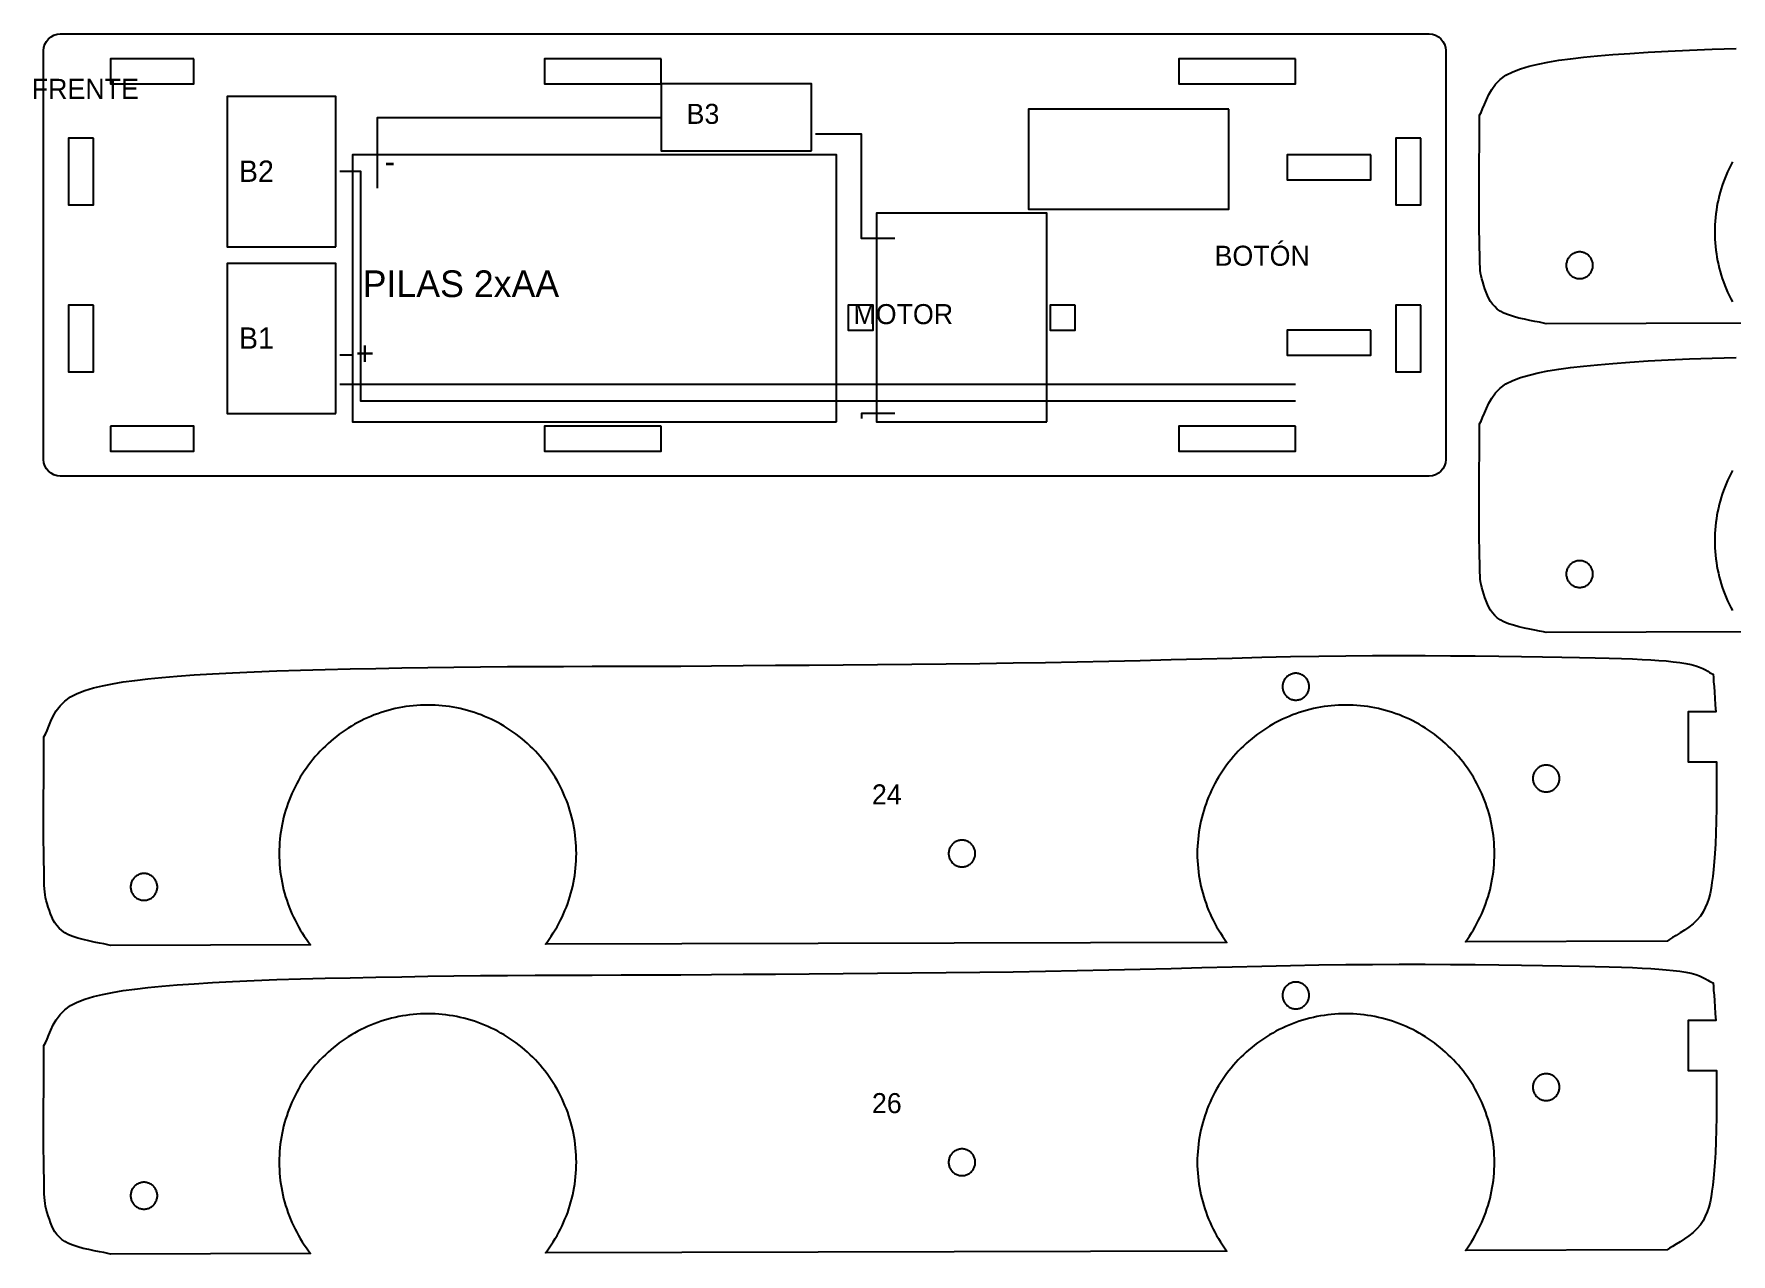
# Model space of a CAD drawing. Header units: metres. Extents: x 5 to 586, y 16 to 394.
# Drawn here: x 4.8 to 208.2, y 247.8 to 394 of the extents above; entities that cross this region are included whole.
import ezdxf
from ezdxf.enums import TextEntityAlignment as Align

# ---------------------------------------------------------------- set-up
doc = ezdxf.new("R2010")
doc.units = ezdxf.units.M
doc.layers.add('CORTAR', color=1, linetype='Continuous')
doc.layers.add('GRABAR', color=5, linetype='Continuous')

msp = doc.modelspace()

# ---------------------------------------------------------------- linework, layer by layer
at = {"layer": 'CORTAR'}
for points in [[(173.96, 342.61), (173.85, 342.23), (173.66, 341.89), (173.41, 341.59), (173.11, 341.34), (172.77, 341.15), (172.39, 341.04), (172, 341), (8, 341), (7.61, 341.04), (7.23, 341.15), (6.89, 341.34), (6.59, 341.59), (6.34, 341.89), (6.15, 342.23), (6.04, 342.61), (6, 343), (6, 392), (6.04, 392.39), (6.15, 392.77), (6.34, 393.11), (6.59, 393.41), (6.89, 393.66), (7.23, 393.85), (7.61, 393.96), (8, 394), (172, 394), (172.39, 393.96), (172.77, 393.85), (173.11, 393.66), (173.41, 393.41), (173.66, 393.11), (173.85, 392.77), (173.96, 392.39), (174, 392), (174, 343), (173.96, 342.61)], [(24, 391), (14, 391), (14, 388), (24, 388), (24, 391)], [(80, 391), (66, 391), (66, 388), (80, 388), (80, 391)], [(156, 391), (142, 391), (142, 388), (156, 388), (156, 391)], [(148, 385), (124, 385), (124, 373), (148, 373), (148, 385)], [(12, 381.5), (9, 381.5), (9, 373.5), (12, 373.5), (12, 381.5)], [(171, 381.5), (168, 381.5), (168, 373.5), (171, 373.5), (171, 381.5)], [(165, 379.5), (155, 379.5), (155, 376.5), (165, 376.5), (165, 379.5)], [(191.57, 366.68), (191.54, 366.78), (191.51, 366.88), (191.46, 366.98), (191.42, 367.07), (191.36, 367.16), (191.3, 367.24), (191.23, 367.32), (191.16, 367.4), (191.08, 367.47), (191, 367.54), (190.92, 367.6), (190.83, 367.66), (190.74, 367.7), (190.64, 367.75), (190.54, 367.78), (190.44, 367.82), (190.34, 367.84), (190.24, 367.86), (190.13, 367.87), (190.03, 367.87), (189.92, 367.87), (189.82, 367.86), (189.72, 367.84), (189.62, 367.82), (189.52, 367.78), (189.42, 367.75), (189.32, 367.7), (189.23, 367.66), (189.14, 367.6), (189.06, 367.54), (188.97, 367.47), (188.9, 367.4), (188.83, 367.32), (188.76, 367.24), (188.7, 367.16), (188.64, 367.07), (188.59, 366.98), (188.55, 366.88), (188.51, 366.78), (188.48, 366.68), (188.46, 366.58), (188.44, 366.48), (188.43, 366.37), (188.43, 366.27), (188.43, 366.16), (188.44, 366.06), (188.46, 365.96), (188.48, 365.86), (188.51, 365.76), (188.55, 365.66), (188.59, 365.56), (188.64, 365.47), (188.7, 365.38), (188.76, 365.3), (188.83, 365.21), (188.9, 365.14), (188.97, 365.07), (189.06, 365), (189.14, 364.94), (189.23, 364.88), (189.32, 364.83), (189.42, 364.79), (189.52, 364.75), (189.62, 364.72), (189.72, 364.7), (189.82, 364.68), (189.92, 364.67), (190.03, 364.67), (190.13, 364.67), (190.24, 364.68), (190.34, 364.7), (190.44, 364.72), (190.54, 364.75), (190.64, 364.79), (190.74, 364.83), (190.83, 364.88), (190.92, 364.94), (191, 365), (191.08, 365.07), (191.16, 365.14), (191.23, 365.21), (191.3, 365.3), (191.36, 365.38), (191.42, 365.47), (191.46, 365.56), (191.51, 365.66), (191.54, 365.76), (191.57, 365.86), (191.6, 365.96), (191.62, 366.06), (191.63, 366.16), (191.63, 366.27), (191.63, 366.37), (191.62, 366.48), (191.6, 366.58), (191.57, 366.68)], [(12, 361.5), (9, 361.5), (9, 353.5), (12, 353.5), (12, 361.5)], [(105.4, 361.5), (102.4, 361.5), (102.4, 358.5), (105.4, 358.5), (105.4, 361.5)], [(129.6, 361.5), (126.6, 361.5), (126.6, 358.5), (129.6, 358.5), (129.6, 361.5)], [(171, 361.5), (168, 361.5), (168, 353.5), (171, 353.5), (171, 361.5)], [(165, 358.5), (155, 358.5), (155, 355.5), (165, 355.5), (165, 358.5)], [(14, 347), (14, 344), (24, 344), (24, 347), (14, 347)], [(80, 347), (66, 347), (66, 344), (80, 344), (80, 347)], [(156, 347), (142, 347), (142, 344), (156, 344), (156, 347)], [(191.57, 329.68), (191.54, 329.78), (191.51, 329.88), (191.46, 329.98), (191.42, 330.07), (191.36, 330.16), (191.3, 330.24), (191.23, 330.32), (191.16, 330.4), (191.08, 330.47), (191, 330.54), (190.92, 330.6), (190.83, 330.66), (190.74, 330.7), (190.64, 330.75), (190.54, 330.78), (190.44, 330.82), (190.34, 330.84), (190.24, 330.86), (190.13, 330.87), (190.03, 330.87), (189.92, 330.87), (189.82, 330.86), (189.72, 330.84), (189.62, 330.82), (189.52, 330.78), (189.42, 330.75), (189.32, 330.7), (189.23, 330.66), (189.14, 330.6), (189.06, 330.54), (188.97, 330.47), (188.9, 330.4), (188.83, 330.32), (188.76, 330.24), (188.7, 330.16), (188.64, 330.07), (188.59, 329.98), (188.55, 329.88), (188.51, 329.78), (188.48, 329.68), (188.46, 329.58), (188.44, 329.48), (188.43, 329.37), (188.43, 329.27), (188.43, 329.16), (188.44, 329.06), (188.46, 328.96), (188.48, 328.86), (188.51, 328.76), (188.55, 328.66), (188.59, 328.56), (188.64, 328.47), (188.7, 328.38), (188.76, 328.3), (188.83, 328.21), (188.9, 328.14), (188.97, 328.07), (189.06, 328), (189.14, 327.94), (189.23, 327.88), (189.32, 327.83), (189.42, 327.79), (189.52, 327.75), (189.62, 327.72), (189.72, 327.7), (189.82, 327.68), (189.92, 327.67), (190.03, 327.67), (190.13, 327.67), (190.24, 327.68), (190.34, 327.7), (190.44, 327.72), (190.54, 327.75), (190.64, 327.79), (190.74, 327.83), (190.83, 327.88), (190.92, 327.94), (191, 328), (191.08, 328.07), (191.16, 328.14), (191.23, 328.21), (191.3, 328.3), (191.36, 328.38), (191.42, 328.47), (191.46, 328.56), (191.51, 328.66), (191.54, 328.76), (191.57, 328.86), (191.6, 328.96), (191.62, 329.06), (191.63, 329.16), (191.63, 329.27), (191.63, 329.37), (191.62, 329.48), (191.6, 329.58), (191.57, 329.68)], [(7.52, 312.86), (7.97, 313.47), (8.53, 314.04), (9.21, 314.55), (10.03, 314.97), (10.96, 315.32), (11.97, 315.62), (13.05, 315.89), (14.24, 316.13), (15.53, 316.34), (16.94, 316.53), (18.49, 316.7), (20.17, 316.86), (22.02, 317.02), (24.03, 317.17), (26.24, 317.32), (28.64, 317.44), (31.21, 317.56), (33.93, 317.66), (36.78, 317.74), (39.73, 317.82), (42.75, 317.89), (45.82, 317.96), (48.92, 318.01), (52.03, 318.07), (55.16, 318.12), (58.35, 318.15), (61.6, 318.17), (64.91, 318.19), (68.28, 318.2), (71.71, 318.21), (75.2, 318.22), (78.75, 318.23), (82.36, 318.24), (86.03, 318.27), (89.8, 318.3), (93.71, 318.33), (97.71, 318.36), (101.79, 318.4), (105.9, 318.43), (110.03, 318.47), (114.13, 318.51), (118.19, 318.56), (122.16, 318.61), (126.03, 318.67), (129.83, 318.74), (133.61, 318.82), (137.38, 318.91), (141.1, 319.01), (144.78, 319.11), (148.4, 319.2), (151.94, 319.29), (155.41, 319.37), (158.77, 319.43), (162.03, 319.47), (165.23, 319.49), (168.4, 319.5), (171.52, 319.5), (174.57, 319.48), (177.53, 319.46), (180.37, 319.43), (183.06, 319.39), (185.58, 319.35), (187.91, 319.31), (190.03, 319.27), (191.91, 319.23), (193.58, 319.19), (195.06, 319.14), (196.37, 319.1), (197.53, 319.04), (198.57, 318.99), (199.52, 318.92), (200.4, 318.85), (201.23, 318.76), (202.03, 318.67), (202.77, 318.56), (203.41, 318.42), (203.94, 318.26), (204.4, 318.1), (204.78, 317.93), (205.1, 317.77), (205.38, 317.61), (205.61, 317.47), (205.83, 317.36), (206.03, 317.27), (206.06, 316.85), (206.09, 316.35), (206.14, 315.78), (206.19, 315.12), (206.24, 314.39), (206.29, 313.6), (206.34, 312.77), (203.03, 312.77), (203.03, 306.77), (206.45, 306.77), (206.45, 305.83), (206.45, 304.3), (206.44, 302.74), (206.42, 301.18), (206.4, 299.66), (206.36, 298.23), (206.3, 296.92), (206.23, 295.77), (206.15, 294.77), (206.07, 293.87), (205.99, 293.04), (205.89, 292.3), (205.79, 291.61), (205.66, 290.98), (205.5, 290.39), (205.31, 289.83), (205.09, 289.3), (204.83, 288.77), (204.5, 288.26), (204.09, 287.79), (203.62, 287.35), (203.11, 286.95), (202.59, 286.58), (202.08, 286.25), (201.59, 285.95), (201.16, 285.69), (200.8, 285.46), (200.53, 285.27), (176.35, 285.2), (176.58, 285.52), (176.83, 285.88), (177.07, 286.25), (177.3, 286.62), (177.52, 287), (177.73, 287.38), (177.93, 287.77), (178.12, 288.16), (178.3, 288.56), (178.47, 288.96), (178.64, 289.36), (178.79, 289.77), (178.93, 290.19), (179.06, 290.6), (179.18, 291.02), (179.3, 291.44), (179.4, 291.87), (179.49, 292.3), (179.57, 292.73), (179.64, 293.16), (179.7, 293.59), (179.74, 294.02), (179.78, 294.46), (179.81, 294.9), (179.82, 295.33), (179.83, 295.77), (179.82, 296.21), (179.81, 296.64), (179.78, 297.08), (179.74, 297.51), (179.7, 297.95), (179.64, 298.38), (179.57, 298.81), (179.49, 299.24), (179.4, 299.67), (179.3, 300.09), (179.18, 300.52), (179.06, 300.94), (178.93, 301.35), (178.79, 301.77), (178.64, 302.18), (178.47, 302.58), (178.3, 302.98), (178.12, 303.38), (177.93, 303.77), (177.73, 304.16), (177.52, 304.54), (177.3, 304.92), (177.07, 305.29), (176.83, 305.66), (176.58, 306.02), (176.33, 306.37), (176.06, 306.72), (175.79, 307.06), (175.51, 307.4), (175.22, 307.72), (174.92, 308.04), (174.62, 308.36), (174.3, 308.66), (173.98, 308.96), (173.66, 309.25), (173.32, 309.53), (172.98, 309.8), (172.63, 310.07), (172.28, 310.32), (171.92, 310.57), (171.55, 310.81), (171.18, 311.04), (170.8, 311.26), (170.42, 311.47), (170.03, 311.67), (169.64, 311.86), (169.24, 312.04), (168.84, 312.21), (168.44, 312.38), (168.03, 312.53), (167.61, 312.67), (167.2, 312.8), (166.78, 312.92), (166.35, 313.04), (165.93, 313.14), (165.5, 313.23), (165.07, 313.31), (164.64, 313.38), (164.21, 313.44), (163.77, 313.48), (163.34, 313.52), (162.9, 313.55), (162.47, 313.56), (162.03, 313.57), (161.59, 313.56), (161.16, 313.55), (160.72, 313.52), (160.28, 313.48), (159.85, 313.44), (159.42, 313.38), (158.99, 313.31), (158.56, 313.23), (158.13, 313.14), (157.7, 313.04), (157.28, 312.92), (156.86, 312.8), (156.45, 312.67), (156.03, 312.53), (155.62, 312.38), (155.22, 312.21), (154.82, 312.04), (154.42, 311.86), (154.03, 311.67), (153.64, 311.47), (153.26, 311.26), (152.88, 311.04), (152.51, 310.81), (152.14, 310.57), (151.78, 310.32), (151.43, 310.07), (151.08, 309.8), (150.74, 309.53), (150.4, 309.25), (150.08, 308.96), (149.76, 308.66), (149.44, 308.36), (149.14, 308.04), (148.84, 307.72), (148.55, 307.4), (148.27, 307.06), (148, 306.72), (147.73, 306.37), (147.48, 306.02), (147.23, 305.66), (146.99, 305.29), (146.76, 304.92), (146.54, 304.54), (146.33, 304.16), (146.13, 303.77), (145.94, 303.38), (145.76, 302.98), (145.58, 302.58), (145.42, 302.18), (145.27, 301.77), (145.13, 301.35), (145, 300.94), (144.87, 300.52), (144.76, 300.09), (144.66, 299.67), (144.57, 299.24), (144.49, 298.81), (144.42, 298.38), (144.36, 297.95), (144.32, 297.51), (144.28, 297.08), (144.25, 296.64), (144.23, 296.21), (144.23, 295.77), (144.23, 295.33), (144.25, 294.9), (144.28, 294.46), (144.32, 294.02), (144.36, 293.59), (144.42, 293.16), (144.49, 292.73), (144.57, 292.3), (144.66, 291.87), (144.76, 291.44), (144.87, 291.02), (145, 290.6), (145.13, 290.19), (145.27, 289.77), (145.42, 289.36), (145.58, 288.96), (145.76, 288.56), (145.94, 288.16), (146.13, 287.77), (146.33, 287.38), (146.54, 287), (146.76, 286.62), (146.99, 286.25), (147.23, 285.88), (147.48, 285.52), (147.73, 285.17), (147.76, 285.13), (66.13, 284.91), (66.33, 285.17), (66.58, 285.52), (66.83, 285.88), (67.07, 286.25), (67.3, 286.62), (67.52, 287), (67.73, 287.38), (67.93, 287.77), (68.12, 288.16), (68.3, 288.56), (68.47, 288.96), (68.64, 289.36), (68.79, 289.77), (68.93, 290.19), (69.06, 290.6), (69.18, 291.02), (69.3, 291.44), (69.4, 291.87), (69.49, 292.3), (69.57, 292.73), (69.64, 293.16), (69.7, 293.59), (69.74, 294.02), (69.78, 294.46), (69.81, 294.9), (69.82, 295.33), (69.83, 295.77), (69.82, 296.21), (69.81, 296.64), (69.78, 297.08), (69.74, 297.51), (69.7, 297.95), (69.64, 298.38), (69.57, 298.81), (69.49, 299.24), (69.4, 299.67), (69.3, 300.09), (69.18, 300.52), (69.06, 300.94), (68.93, 301.35), (68.79, 301.77), (68.64, 302.18), (68.47, 302.58), (68.3, 302.98), (68.12, 303.38), (67.93, 303.77), (67.73, 304.16), (67.52, 304.54), (67.3, 304.92), (67.07, 305.29), (66.83, 305.66), (66.58, 306.02), (66.33, 306.37), (66.06, 306.72), (65.79, 307.06), (65.51, 307.4), (65.22, 307.72), (64.92, 308.04), (64.62, 308.36), (64.3, 308.66), (63.98, 308.96), (63.66, 309.25), (63.32, 309.53), (62.98, 309.8), (62.63, 310.07), (62.28, 310.32), (61.92, 310.57), (61.55, 310.81), (61.18, 311.04), (60.8, 311.26), (60.42, 311.47), (60.03, 311.67), (59.64, 311.86), (59.24, 312.04), (58.84, 312.21), (58.44, 312.38), (58.03, 312.53), (57.61, 312.67), (57.2, 312.8), (56.78, 312.92), (56.35, 313.04), (55.93, 313.14), (55.5, 313.23), (55.07, 313.31), (54.64, 313.38), (54.21, 313.44), (53.77, 313.48), (53.34, 313.52), (52.9, 313.55), (52.47, 313.56), (52.03, 313.57), (51.59, 313.56), (51.16, 313.55), (50.72, 313.52), (50.28, 313.48), (49.85, 313.44), (49.42, 313.38), (48.99, 313.31), (48.56, 313.23), (48.13, 313.14), (47.7, 313.04), (47.28, 312.92), (46.86, 312.8), (46.45, 312.67), (46.03, 312.53), (45.62, 312.38), (45.22, 312.21), (44.82, 312.04), (44.42, 311.86), (44.03, 311.67), (43.64, 311.47), (43.26, 311.26), (42.88, 311.04), (42.51, 310.81), (42.14, 310.57), (41.78, 310.32), (41.43, 310.07), (41.08, 309.8), (40.74, 309.53), (40.4, 309.25), (40.08, 308.96), (39.76, 308.66), (39.44, 308.36), (39.14, 308.04), (38.84, 307.72), (38.55, 307.4), (38.27, 307.06), (38, 306.72), (37.73, 306.37), (37.48, 306.02), (37.23, 305.66), (36.99, 305.29), (36.76, 304.92), (36.54, 304.54), (36.33, 304.16), (36.13, 303.77), (35.94, 303.38), (35.76, 302.98), (35.58, 302.58), (35.42, 302.18), (35.27, 301.77), (35.13, 301.35), (35, 300.94), (34.87, 300.52), (34.76, 300.09), (34.66, 299.67), (34.57, 299.24), (34.49, 298.81), (34.42, 298.38), (34.36, 297.95), (34.32, 297.51), (34.28, 297.08), (34.25, 296.64), (34.23, 296.21), (34.23, 295.77), (34.23, 295.33), (34.25, 294.9), (34.28, 294.46), (34.32, 294.02), (34.36, 293.59), (34.42, 293.16), (34.49, 292.73), (34.57, 292.3), (34.66, 291.87), (34.76, 291.44), (34.87, 291.02), (35, 290.6), (35.13, 290.19), (35.27, 289.77), (35.42, 289.36), (35.58, 288.96), (35.76, 288.56), (35.94, 288.16), (36.13, 287.77), (36.33, 287.38), (36.54, 287), (36.76, 286.62), (36.99, 286.25), (37.23, 285.88), (37.48, 285.52), (37.73, 285.17), (37.99, 284.83), (14.03, 284.77), (13.69, 284.85), (13.23, 284.94), (12.68, 285.05), (12.06, 285.17), (11.41, 285.3), (10.75, 285.45), (10.1, 285.63), (9.5, 285.82), (8.97, 286.03), (8.53, 286.27), (8.17, 286.53), (7.86, 286.82), (7.6, 287.13), (7.36, 287.45), (7.16, 287.8), (6.98, 288.17), (6.83, 288.55), (6.69, 288.94), (6.56, 289.35), (6.43, 289.77), (6.32, 290.16), (6.23, 290.51), (6.17, 290.84), (6.13, 291.18), (6.1, 291.55), (6.08, 291.98), (6.07, 292.49), (6.06, 293.11), (6.05, 293.86), (6.03, 294.77), (6.01, 295.93), (6, 297.37), (6, 299.01), (6, 300.77), (6, 302.58), (6.01, 304.37), (6.02, 306.06), (6.02, 307.57), (6.03, 308.83), (6.03, 309.77), (6.22, 310.09), (6.41, 310.52), (6.62, 311.04), (6.86, 311.62), (7.15, 312.23), (7.52, 312.86)], [(157.63, 315.87), (157.62, 315.98), (157.6, 316.08), (157.57, 316.18), (157.54, 316.28), (157.51, 316.38), (157.46, 316.48), (157.42, 316.57), (157.36, 316.66), (157.3, 316.74), (157.23, 316.82), (157.16, 316.9), (157.08, 316.97), (157, 317.04), (156.92, 317.1), (156.83, 317.16), (156.74, 317.2), (156.64, 317.25), (156.54, 317.28), (156.44, 317.32), (156.34, 317.34), (156.24, 317.36), (156.13, 317.37), (156.03, 317.37), (155.92, 317.37), (155.82, 317.36), (155.72, 317.34), (155.62, 317.32), (155.52, 317.28), (155.42, 317.25), (155.32, 317.2), (155.23, 317.16), (155.14, 317.1), (155.06, 317.04), (154.97, 316.97), (154.9, 316.9), (154.83, 316.82), (154.76, 316.74), (154.7, 316.66), (154.64, 316.57), (154.59, 316.48), (154.55, 316.38), (154.51, 316.28), (154.48, 316.18), (154.46, 316.08), (154.44, 315.98), (154.43, 315.87), (154.43, 315.77), (154.43, 315.66), (154.44, 315.56), (154.46, 315.46), (154.48, 315.36), (154.51, 315.26), (154.55, 315.16), (154.59, 315.06), (154.64, 314.97), (154.7, 314.88), (154.76, 314.8), (154.83, 314.71), (154.9, 314.64), (154.97, 314.57), (155.06, 314.5), (155.14, 314.44), (155.23, 314.38), (155.32, 314.33), (155.42, 314.29), (155.52, 314.25), (155.62, 314.22), (155.72, 314.2), (155.82, 314.18), (155.92, 314.17), (156.03, 314.17), (156.13, 314.17), (156.24, 314.18), (156.34, 314.2), (156.44, 314.22), (156.54, 314.25), (156.64, 314.29), (156.74, 314.33), (156.83, 314.38), (156.92, 314.44), (157, 314.5), (157.08, 314.57), (157.16, 314.64), (157.23, 314.71), (157.3, 314.8), (157.36, 314.88), (157.42, 314.97), (157.46, 315.06), (157.51, 315.16), (157.54, 315.26), (157.57, 315.36), (157.6, 315.46), (157.62, 315.56), (157.63, 315.66), (157.63, 315.77), (157.63, 315.87)], [(187.62, 304.98), (187.6, 305.08), (187.57, 305.18), (187.54, 305.28), (187.51, 305.38), (187.46, 305.48), (187.42, 305.57), (187.36, 305.66), (187.3, 305.74), (187.23, 305.82), (187.16, 305.9), (187.08, 305.97), (187, 306.04), (186.92, 306.1), (186.83, 306.16), (186.74, 306.2), (186.64, 306.25), (186.54, 306.28), (186.44, 306.32), (186.34, 306.34), (186.24, 306.36), (186.13, 306.37), (186.03, 306.37), (185.92, 306.37), (185.82, 306.36), (185.72, 306.34), (185.62, 306.32), (185.52, 306.28), (185.42, 306.25), (185.32, 306.2), (185.23, 306.16), (185.14, 306.1), (185.06, 306.04), (184.97, 305.97), (184.9, 305.9), (184.83, 305.82), (184.76, 305.74), (184.7, 305.66), (184.64, 305.57), (184.59, 305.48), (184.55, 305.38), (184.51, 305.28), (184.48, 305.18), (184.46, 305.08), (184.44, 304.98), (184.43, 304.87), (184.43, 304.77), (184.43, 304.66), (184.44, 304.56), (184.46, 304.46), (184.48, 304.36), (184.51, 304.26), (184.55, 304.16), (184.59, 304.06), (184.64, 303.97), (184.7, 303.88), (184.76, 303.8), (184.83, 303.71), (184.9, 303.64), (184.97, 303.57), (185.06, 303.5), (185.14, 303.44), (185.23, 303.38), (185.32, 303.33), (185.42, 303.29), (185.52, 303.25), (185.62, 303.22), (185.72, 303.2), (185.82, 303.18), (185.92, 303.17), (186.03, 303.17), (186.13, 303.17), (186.24, 303.18), (186.34, 303.2), (186.44, 303.22), (186.54, 303.25), (186.64, 303.29), (186.74, 303.33), (186.83, 303.38), (186.92, 303.44), (187, 303.5), (187.08, 303.57), (187.16, 303.64), (187.23, 303.71), (187.3, 303.8), (187.36, 303.88), (187.42, 303.97), (187.46, 304.06), (187.51, 304.16), (187.54, 304.26), (187.57, 304.36), (187.6, 304.46), (187.62, 304.56), (187.63, 304.66), (187.63, 304.77), (187.63, 304.87), (187.62, 304.98)], [(117.6, 296.08), (117.57, 296.18), (117.54, 296.28), (117.51, 296.38), (117.46, 296.48), (117.42, 296.57), (117.36, 296.66), (117.3, 296.74), (117.23, 296.82), (117.16, 296.9), (117.08, 296.97), (117, 297.04), (116.92, 297.1), (116.83, 297.16), (116.74, 297.2), (116.64, 297.25), (116.54, 297.28), (116.44, 297.32), (116.34, 297.34), (116.24, 297.36), (116.13, 297.37), (116.03, 297.37), (115.92, 297.37), (115.82, 297.36), (115.72, 297.34), (115.62, 297.32), (115.52, 297.28), (115.42, 297.25), (115.32, 297.2), (115.23, 297.16), (115.14, 297.1), (115.06, 297.04), (114.97, 296.97), (114.9, 296.9), (114.83, 296.82), (114.76, 296.74), (114.7, 296.66), (114.64, 296.57), (114.59, 296.48), (114.55, 296.38), (114.51, 296.28), (114.48, 296.18), (114.46, 296.08), (114.44, 295.98), (114.43, 295.87), (114.43, 295.77), (114.43, 295.66), (114.44, 295.56), (114.46, 295.46), (114.48, 295.36), (114.51, 295.26), (114.55, 295.16), (114.59, 295.06), (114.64, 294.97), (114.7, 294.88), (114.76, 294.8), (114.83, 294.71), (114.9, 294.64), (114.97, 294.57), (115.06, 294.5), (115.14, 294.44), (115.23, 294.38), (115.32, 294.33), (115.42, 294.29), (115.52, 294.25), (115.62, 294.22), (115.72, 294.2), (115.82, 294.18), (115.92, 294.17), (116.03, 294.17), (116.13, 294.17), (116.24, 294.18), (116.34, 294.2), (116.44, 294.22), (116.54, 294.25), (116.64, 294.29), (116.74, 294.33), (116.83, 294.38), (116.92, 294.44), (117, 294.5), (117.08, 294.57), (117.16, 294.64), (117.23, 294.71), (117.3, 294.8), (117.36, 294.88), (117.42, 294.97), (117.46, 295.06), (117.51, 295.16), (117.54, 295.26), (117.57, 295.36), (117.6, 295.46), (117.62, 295.56), (117.63, 295.66), (117.63, 295.77), (117.63, 295.87), (117.62, 295.98), (117.6, 296.08)], [(19.57, 292.18), (19.54, 292.28), (19.51, 292.38), (19.46, 292.48), (19.42, 292.57), (19.36, 292.66), (19.3, 292.74), (19.23, 292.82), (19.16, 292.9), (19.08, 292.97), (19, 293.04), (18.92, 293.1), (18.83, 293.16), (18.74, 293.2), (18.64, 293.25), (18.54, 293.28), (18.44, 293.32), (18.34, 293.34), (18.24, 293.36), (18.13, 293.37), (18.03, 293.37), (17.92, 293.37), (17.82, 293.36), (17.72, 293.34), (17.62, 293.32), (17.52, 293.28), (17.42, 293.25), (17.32, 293.2), (17.23, 293.16), (17.14, 293.1), (17.06, 293.04), (16.97, 292.97), (16.9, 292.9), (16.83, 292.82), (16.76, 292.74), (16.7, 292.66), (16.64, 292.57), (16.59, 292.48), (16.55, 292.38), (16.51, 292.28), (16.48, 292.18), (16.46, 292.08), (16.44, 291.98), (16.43, 291.87), (16.43, 291.77), (16.43, 291.66), (16.44, 291.56), (16.46, 291.46), (16.48, 291.36), (16.51, 291.26), (16.55, 291.16), (16.59, 291.06), (16.64, 290.97), (16.7, 290.88), (16.76, 290.8), (16.83, 290.71), (16.9, 290.64), (16.97, 290.57), (17.06, 290.5), (17.14, 290.44), (17.23, 290.38), (17.32, 290.33), (17.42, 290.29), (17.52, 290.25), (17.62, 290.22), (17.72, 290.2), (17.82, 290.18), (17.92, 290.17), (18.03, 290.17), (18.13, 290.17), (18.24, 290.18), (18.34, 290.2), (18.44, 290.22), (18.54, 290.25), (18.64, 290.29), (18.74, 290.33), (18.83, 290.38), (18.92, 290.44), (19, 290.5), (19.08, 290.57), (19.16, 290.64), (19.23, 290.71), (19.3, 290.8), (19.36, 290.88), (19.42, 290.97), (19.46, 291.06), (19.51, 291.16), (19.54, 291.26), (19.57, 291.36), (19.6, 291.46), (19.62, 291.56), (19.63, 291.66), (19.63, 291.77), (19.63, 291.87), (19.62, 291.98), (19.6, 292.08), (19.57, 292.18)], [(7.52, 275.86), (7.97, 276.47), (8.53, 277.04), (9.21, 277.55), (10.03, 277.97), (10.96, 278.32), (11.97, 278.62), (13.05, 278.89), (14.24, 279.13), (15.53, 279.34), (16.94, 279.53), (18.49, 279.7), (20.17, 279.86), (22.02, 280.02), (24.03, 280.17), (26.24, 280.32), (28.64, 280.44), (31.21, 280.56), (33.93, 280.66), (36.78, 280.74), (39.73, 280.82), (42.75, 280.89), (45.82, 280.96), (48.92, 281.01), (52.03, 281.07), (55.16, 281.12), (58.35, 281.15), (61.6, 281.17), (64.91, 281.19), (68.28, 281.2), (71.71, 281.21), (75.2, 281.22), (78.75, 281.23), (82.36, 281.24), (86.03, 281.27), (89.8, 281.3), (93.71, 281.33), (97.71, 281.36), (101.79, 281.4), (105.9, 281.43), (110.03, 281.47), (114.13, 281.51), (118.19, 281.56), (122.16, 281.61), (126.03, 281.67), (129.83, 281.74), (133.61, 281.82), (137.38, 281.91), (141.1, 282.01), (144.78, 282.11), (148.4, 282.2), (151.94, 282.29), (155.41, 282.37), (158.77, 282.43), (162.03, 282.47), (165.23, 282.49), (168.4, 282.5), (171.52, 282.5), (174.57, 282.48), (177.53, 282.46), (180.37, 282.43), (183.06, 282.39), (185.58, 282.35), (187.91, 282.31), (190.03, 282.27), (191.91, 282.23), (193.58, 282.19), (195.06, 282.14), (196.37, 282.1), (197.53, 282.04), (198.57, 281.99), (199.52, 281.92), (200.4, 281.85), (201.23, 281.76), (202.03, 281.67), (202.77, 281.56), (203.41, 281.42), (203.94, 281.26), (204.4, 281.1), (204.78, 280.93), (205.1, 280.77), (205.38, 280.61), (205.61, 280.47), (205.83, 280.36), (206.03, 280.27), (206.06, 279.85), (206.09, 279.35), (206.14, 278.78), (206.19, 278.12), (206.24, 277.39), (206.29, 276.6), (206.34, 275.77), (203.03, 275.77), (203.03, 269.77), (206.45, 269.77), (206.45, 268.83), (206.45, 267.3), (206.44, 265.74), (206.42, 264.18), (206.4, 262.66), (206.36, 261.23), (206.3, 259.92), (206.23, 258.77), (206.15, 257.77), (206.07, 256.87), (205.99, 256.04), (205.89, 255.3), (205.79, 254.61), (205.66, 253.98), (205.5, 253.39), (205.31, 252.83), (205.09, 252.3), (204.83, 251.77), (204.5, 251.26), (204.09, 250.79), (203.62, 250.35), (203.11, 249.95), (202.59, 249.58), (202.08, 249.25), (201.59, 248.95), (201.16, 248.69), (200.8, 248.46), (200.53, 248.27), (176.35, 248.2), (176.58, 248.52), (176.83, 248.88), (177.07, 249.25), (177.3, 249.62), (177.52, 250), (177.73, 250.38), (177.93, 250.77), (178.12, 251.16), (178.3, 251.56), (178.47, 251.96), (178.64, 252.36), (178.79, 252.77), (178.93, 253.19), (179.06, 253.6), (179.18, 254.02), (179.3, 254.44), (179.4, 254.87), (179.49, 255.3), (179.57, 255.73), (179.64, 256.16), (179.7, 256.59), (179.74, 257.02), (179.78, 257.46), (179.81, 257.9), (179.82, 258.33), (179.83, 258.77), (179.82, 259.21), (179.81, 259.64), (179.78, 260.08), (179.74, 260.51), (179.7, 260.95), (179.64, 261.38), (179.57, 261.81), (179.49, 262.24), (179.4, 262.67), (179.3, 263.09), (179.18, 263.52), (179.06, 263.94), (178.93, 264.35), (178.79, 264.77), (178.64, 265.18), (178.47, 265.58), (178.3, 265.98), (178.12, 266.38), (177.93, 266.77), (177.73, 267.16), (177.52, 267.54), (177.3, 267.92), (177.07, 268.29), (176.83, 268.66), (176.58, 269.02), (176.33, 269.37), (176.06, 269.72), (175.79, 270.06), (175.51, 270.4), (175.22, 270.72), (174.92, 271.04), (174.62, 271.36), (174.3, 271.66), (173.98, 271.96), (173.66, 272.25), (173.32, 272.53), (172.98, 272.8), (172.63, 273.07), (172.28, 273.32), (171.92, 273.57), (171.55, 273.81), (171.18, 274.04), (170.8, 274.26), (170.42, 274.47), (170.03, 274.67), (169.64, 274.86), (169.24, 275.04), (168.84, 275.21), (168.44, 275.38), (168.03, 275.53), (167.61, 275.67), (167.2, 275.8), (166.78, 275.92), (166.35, 276.04), (165.93, 276.14), (165.5, 276.23), (165.07, 276.31), (164.64, 276.38), (164.21, 276.44), (163.77, 276.48), (163.34, 276.52), (162.9, 276.55), (162.47, 276.56), (162.03, 276.57), (161.59, 276.56), (161.16, 276.55), (160.72, 276.52), (160.28, 276.48), (159.85, 276.44), (159.42, 276.38), (158.99, 276.31), (158.56, 276.23), (158.13, 276.14), (157.7, 276.04), (157.28, 275.92), (156.86, 275.8), (156.45, 275.67), (156.03, 275.53), (155.62, 275.38), (155.22, 275.21), (154.82, 275.04), (154.42, 274.86), (154.03, 274.67), (153.64, 274.47), (153.26, 274.26), (152.88, 274.04), (152.51, 273.81), (152.14, 273.57), (151.78, 273.32), (151.43, 273.07), (151.08, 272.8), (150.74, 272.53), (150.4, 272.25), (150.08, 271.96), (149.76, 271.66), (149.44, 271.36), (149.14, 271.04), (148.84, 270.72), (148.55, 270.4), (148.27, 270.06), (148, 269.72), (147.73, 269.37), (147.48, 269.02), (147.23, 268.66), (146.99, 268.29), (146.76, 267.92), (146.54, 267.54), (146.33, 267.16), (146.13, 266.77), (145.94, 266.38), (145.76, 265.98), (145.58, 265.58), (145.42, 265.18), (145.27, 264.77), (145.13, 264.35), (145, 263.94), (144.87, 263.52), (144.76, 263.09), (144.66, 262.67), (144.57, 262.24), (144.49, 261.81), (144.42, 261.38), (144.36, 260.95), (144.32, 260.51), (144.28, 260.08), (144.25, 259.64), (144.23, 259.21), (144.23, 258.77), (144.23, 258.33), (144.25, 257.9), (144.28, 257.46), (144.32, 257.02), (144.36, 256.59), (144.42, 256.16), (144.49, 255.73), (144.57, 255.3), (144.66, 254.87), (144.76, 254.44), (144.87, 254.02), (145, 253.6), (145.13, 253.19), (145.27, 252.77), (145.42, 252.36), (145.58, 251.96), (145.76, 251.56), (145.94, 251.16), (146.13, 250.77), (146.33, 250.38), (146.54, 250), (146.76, 249.62), (146.99, 249.25), (147.23, 248.88), (147.48, 248.52), (147.73, 248.17), (147.76, 248.13), (66.13, 247.91), (66.33, 248.17), (66.58, 248.52), (66.83, 248.88), (67.07, 249.25), (67.3, 249.62), (67.52, 250), (67.73, 250.38), (67.93, 250.77), (68.12, 251.16), (68.3, 251.56), (68.47, 251.96), (68.64, 252.36), (68.79, 252.77), (68.93, 253.19), (69.06, 253.6), (69.18, 254.02), (69.3, 254.44), (69.4, 254.87), (69.49, 255.3), (69.57, 255.73), (69.64, 256.16), (69.7, 256.59), (69.74, 257.02), (69.78, 257.46), (69.81, 257.9), (69.82, 258.33), (69.83, 258.77), (69.82, 259.21), (69.81, 259.64), (69.78, 260.08), (69.74, 260.51), (69.7, 260.95), (69.64, 261.38), (69.57, 261.81), (69.49, 262.24), (69.4, 262.67), (69.3, 263.09), (69.18, 263.52), (69.06, 263.94), (68.93, 264.35), (68.79, 264.77), (68.64, 265.18), (68.47, 265.58), (68.3, 265.98), (68.12, 266.38), (67.93, 266.77), (67.73, 267.16), (67.52, 267.54), (67.3, 267.92), (67.07, 268.29), (66.83, 268.66), (66.58, 269.02), (66.33, 269.37), (66.06, 269.72), (65.79, 270.06), (65.51, 270.4), (65.22, 270.72), (64.92, 271.04), (64.62, 271.36), (64.3, 271.66), (63.98, 271.96), (63.66, 272.25), (63.32, 272.53), (62.98, 272.8), (62.63, 273.07), (62.28, 273.32), (61.92, 273.57), (61.55, 273.81), (61.18, 274.04), (60.8, 274.26), (60.42, 274.47), (60.03, 274.67), (59.64, 274.86), (59.24, 275.04), (58.84, 275.21), (58.44, 275.38), (58.03, 275.53), (57.61, 275.67), (57.2, 275.8), (56.78, 275.92), (56.35, 276.04), (55.93, 276.14), (55.5, 276.23), (55.07, 276.31), (54.64, 276.38), (54.21, 276.44), (53.77, 276.48), (53.34, 276.52), (52.9, 276.55), (52.47, 276.56), (52.03, 276.57), (51.59, 276.56), (51.16, 276.55), (50.72, 276.52), (50.28, 276.48), (49.85, 276.44), (49.42, 276.38), (48.99, 276.31), (48.56, 276.23), (48.13, 276.14), (47.7, 276.04), (47.28, 275.92), (46.86, 275.8), (46.45, 275.67), (46.03, 275.53), (45.62, 275.38), (45.22, 275.21), (44.82, 275.04), (44.42, 274.86), (44.03, 274.67), (43.64, 274.47), (43.26, 274.26), (42.88, 274.04), (42.51, 273.81), (42.14, 273.57), (41.78, 273.32), (41.43, 273.07), (41.08, 272.8), (40.74, 272.53), (40.4, 272.25), (40.08, 271.96), (39.76, 271.66), (39.44, 271.36), (39.14, 271.04), (38.84, 270.72), (38.55, 270.4), (38.27, 270.06), (38, 269.72), (37.73, 269.37), (37.48, 269.02), (37.23, 268.66), (36.99, 268.29), (36.76, 267.92), (36.54, 267.54), (36.33, 267.16), (36.13, 266.77), (35.94, 266.38), (35.76, 265.98), (35.58, 265.58), (35.42, 265.18), (35.27, 264.77), (35.13, 264.35), (35, 263.94), (34.87, 263.52), (34.76, 263.09), (34.66, 262.67), (34.57, 262.24), (34.49, 261.81), (34.42, 261.38), (34.36, 260.95), (34.32, 260.51), (34.28, 260.08), (34.25, 259.64), (34.23, 259.21), (34.23, 258.77), (34.23, 258.33), (34.25, 257.9), (34.28, 257.46), (34.32, 257.02), (34.36, 256.59), (34.42, 256.16), (34.49, 255.73), (34.57, 255.3), (34.66, 254.87), (34.76, 254.44), (34.87, 254.02), (35, 253.6), (35.13, 253.19), (35.27, 252.77), (35.42, 252.36), (35.58, 251.96), (35.76, 251.56), (35.94, 251.16), (36.13, 250.77), (36.33, 250.38), (36.54, 250), (36.76, 249.62), (36.99, 249.25), (37.23, 248.88), (37.48, 248.52), (37.73, 248.17), (37.99, 247.83), (14.03, 247.77), (13.69, 247.85), (13.23, 247.94), (12.68, 248.05), (12.06, 248.17), (11.41, 248.3), (10.75, 248.45), (10.1, 248.63), (9.5, 248.82), (8.97, 249.03), (8.53, 249.27), (8.17, 249.53), (7.86, 249.82), (7.6, 250.13), (7.36, 250.45), (7.16, 250.8), (6.98, 251.17), (6.83, 251.55), (6.69, 251.94), (6.56, 252.35), (6.43, 252.77), (6.32, 253.16), (6.23, 253.51), (6.17, 253.84), (6.13, 254.18), (6.1, 254.55), (6.08, 254.98), (6.07, 255.49), (6.06, 256.11), (6.05, 256.86), (6.03, 257.77), (6.01, 258.93), (6, 260.37), (6, 262.01), (6, 263.77), (6, 265.58), (6.01, 267.37), (6.02, 269.06), (6.02, 270.57), (6.03, 271.83), (6.03, 272.77), (6.22, 273.09), (6.41, 273.52), (6.62, 274.04), (6.86, 274.62), (7.15, 275.23), (7.52, 275.86)], [(157.63, 278.87), (157.62, 278.98), (157.6, 279.08), (157.57, 279.18), (157.54, 279.28), (157.51, 279.38), (157.46, 279.48), (157.42, 279.57), (157.36, 279.66), (157.3, 279.74), (157.23, 279.82), (157.16, 279.9), (157.08, 279.97), (157, 280.04), (156.92, 280.1), (156.83, 280.16), (156.74, 280.2), (156.64, 280.25), (156.54, 280.28), (156.44, 280.32), (156.34, 280.34), (156.24, 280.36), (156.13, 280.37), (156.03, 280.37), (155.92, 280.37), (155.82, 280.36), (155.72, 280.34), (155.62, 280.32), (155.52, 280.28), (155.42, 280.25), (155.32, 280.2), (155.23, 280.16), (155.14, 280.1), (155.06, 280.04), (154.97, 279.97), (154.9, 279.9), (154.83, 279.82), (154.76, 279.74), (154.7, 279.66), (154.64, 279.57), (154.59, 279.48), (154.55, 279.38), (154.51, 279.28), (154.48, 279.18), (154.46, 279.08), (154.44, 278.98), (154.43, 278.87), (154.43, 278.77), (154.43, 278.66), (154.44, 278.56), (154.46, 278.46), (154.48, 278.36), (154.51, 278.26), (154.55, 278.16), (154.59, 278.06), (154.64, 277.97), (154.7, 277.88), (154.76, 277.8), (154.83, 277.71), (154.9, 277.64), (154.97, 277.57), (155.06, 277.5), (155.14, 277.44), (155.23, 277.38), (155.32, 277.33), (155.42, 277.29), (155.52, 277.25), (155.62, 277.22), (155.72, 277.2), (155.82, 277.18), (155.92, 277.17), (156.03, 277.17), (156.13, 277.17), (156.24, 277.18), (156.34, 277.2), (156.44, 277.22), (156.54, 277.25), (156.64, 277.29), (156.74, 277.33), (156.83, 277.38), (156.92, 277.44), (157, 277.5), (157.08, 277.57), (157.16, 277.64), (157.23, 277.71), (157.3, 277.8), (157.36, 277.88), (157.42, 277.97), (157.46, 278.06), (157.51, 278.16), (157.54, 278.26), (157.57, 278.36), (157.6, 278.46), (157.62, 278.56), (157.63, 278.66), (157.63, 278.77), (157.63, 278.87)], [(187.62, 267.98), (187.6, 268.08), (187.57, 268.18), (187.54, 268.28), (187.51, 268.38), (187.46, 268.48), (187.42, 268.57), (187.36, 268.66), (187.3, 268.74), (187.23, 268.82), (187.16, 268.9), (187.08, 268.97), (187, 269.04), (186.92, 269.1), (186.83, 269.16), (186.74, 269.2), (186.64, 269.25), (186.54, 269.28), (186.44, 269.32), (186.34, 269.34), (186.24, 269.36), (186.13, 269.37), (186.03, 269.37), (185.92, 269.37), (185.82, 269.36), (185.72, 269.34), (185.62, 269.32), (185.52, 269.28), (185.42, 269.25), (185.32, 269.2), (185.23, 269.16), (185.14, 269.1), (185.06, 269.04), (184.97, 268.97), (184.9, 268.9), (184.83, 268.82), (184.76, 268.74), (184.7, 268.66), (184.64, 268.57), (184.59, 268.48), (184.55, 268.38), (184.51, 268.28), (184.48, 268.18), (184.46, 268.08), (184.44, 267.98), (184.43, 267.87), (184.43, 267.77), (184.43, 267.66), (184.44, 267.56), (184.46, 267.46), (184.48, 267.36), (184.51, 267.26), (184.55, 267.16), (184.59, 267.06), (184.64, 266.97), (184.7, 266.88), (184.76, 266.8), (184.83, 266.71), (184.9, 266.64), (184.97, 266.57), (185.06, 266.5), (185.14, 266.44), (185.23, 266.38), (185.32, 266.33), (185.42, 266.29), (185.52, 266.25), (185.62, 266.22), (185.72, 266.2), (185.82, 266.18), (185.92, 266.17), (186.03, 266.17), (186.13, 266.17), (186.24, 266.18), (186.34, 266.2), (186.44, 266.22), (186.54, 266.25), (186.64, 266.29), (186.74, 266.33), (186.83, 266.38), (186.92, 266.44), (187, 266.5), (187.08, 266.57), (187.16, 266.64), (187.23, 266.71), (187.3, 266.8), (187.36, 266.88), (187.42, 266.97), (187.46, 267.06), (187.51, 267.16), (187.54, 267.26), (187.57, 267.36), (187.6, 267.46), (187.62, 267.56), (187.63, 267.66), (187.63, 267.77), (187.63, 267.87), (187.62, 267.98)], [(117.6, 259.08), (117.57, 259.18), (117.54, 259.28), (117.51, 259.38), (117.46, 259.48), (117.42, 259.57), (117.36, 259.66), (117.3, 259.74), (117.23, 259.82), (117.16, 259.9), (117.08, 259.97), (117, 260.04), (116.92, 260.1), (116.83, 260.16), (116.74, 260.2), (116.64, 260.25), (116.54, 260.28), (116.44, 260.32), (116.34, 260.34), (116.24, 260.36), (116.13, 260.37), (116.03, 260.37), (115.92, 260.37), (115.82, 260.36), (115.72, 260.34), (115.62, 260.32), (115.52, 260.28), (115.42, 260.25), (115.32, 260.2), (115.23, 260.16), (115.14, 260.1), (115.06, 260.04), (114.97, 259.97), (114.9, 259.9), (114.83, 259.82), (114.76, 259.74), (114.7, 259.66), (114.64, 259.57), (114.59, 259.48), (114.55, 259.38), (114.51, 259.28), (114.48, 259.18), (114.46, 259.08), (114.44, 258.98), (114.43, 258.87), (114.43, 258.77), (114.43, 258.66), (114.44, 258.56), (114.46, 258.46), (114.48, 258.36), (114.51, 258.26), (114.55, 258.16), (114.59, 258.06), (114.64, 257.97), (114.7, 257.88), (114.76, 257.8), (114.83, 257.71), (114.9, 257.64), (114.97, 257.57), (115.06, 257.5), (115.14, 257.44), (115.23, 257.38), (115.32, 257.33), (115.42, 257.29), (115.52, 257.25), (115.62, 257.22), (115.72, 257.2), (115.82, 257.18), (115.92, 257.17), (116.03, 257.17), (116.13, 257.17), (116.24, 257.18), (116.34, 257.2), (116.44, 257.22), (116.54, 257.25), (116.64, 257.29), (116.74, 257.33), (116.83, 257.38), (116.92, 257.44), (117, 257.5), (117.08, 257.57), (117.16, 257.64), (117.23, 257.71), (117.3, 257.8), (117.36, 257.88), (117.42, 257.97), (117.46, 258.06), (117.51, 258.16), (117.54, 258.26), (117.57, 258.36), (117.6, 258.46), (117.62, 258.56), (117.63, 258.66), (117.63, 258.77), (117.63, 258.87), (117.62, 258.98), (117.6, 259.08)], [(19.57, 255.18), (19.54, 255.28), (19.51, 255.38), (19.46, 255.48), (19.42, 255.57), (19.36, 255.66), (19.3, 255.74), (19.23, 255.82), (19.16, 255.9), (19.08, 255.97), (19, 256.04), (18.92, 256.1), (18.83, 256.16), (18.74, 256.2), (18.64, 256.25), (18.54, 256.28), (18.44, 256.32), (18.34, 256.34), (18.24, 256.36), (18.13, 256.37), (18.03, 256.37), (17.92, 256.37), (17.82, 256.36), (17.72, 256.34), (17.62, 256.32), (17.52, 256.28), (17.42, 256.25), (17.32, 256.2), (17.23, 256.16), (17.14, 256.1), (17.06, 256.04), (16.97, 255.97), (16.9, 255.9), (16.83, 255.82), (16.76, 255.74), (16.7, 255.66), (16.64, 255.57), (16.59, 255.48), (16.55, 255.38), (16.51, 255.28), (16.48, 255.18), (16.46, 255.08), (16.44, 254.98), (16.43, 254.87), (16.43, 254.77), (16.43, 254.66), (16.44, 254.56), (16.46, 254.46), (16.48, 254.36), (16.51, 254.26), (16.55, 254.16), (16.59, 254.06), (16.64, 253.97), (16.7, 253.88), (16.76, 253.8), (16.83, 253.71), (16.9, 253.64), (16.97, 253.57), (17.06, 253.5), (17.14, 253.44), (17.23, 253.38), (17.32, 253.33), (17.42, 253.29), (17.52, 253.25), (17.62, 253.22), (17.72, 253.2), (17.82, 253.18), (17.92, 253.17), (18.03, 253.17), (18.13, 253.17), (18.24, 253.18), (18.34, 253.2), (18.44, 253.22), (18.54, 253.25), (18.64, 253.29), (18.74, 253.33), (18.83, 253.38), (18.92, 253.44), (19, 253.5), (19.08, 253.57), (19.16, 253.64), (19.23, 253.71), (19.3, 253.8), (19.36, 253.88), (19.42, 253.97), (19.46, 254.06), (19.51, 254.16), (19.54, 254.26), (19.57, 254.36), (19.6, 254.46), (19.62, 254.56), (19.63, 254.66), (19.63, 254.77), (19.63, 254.87), (19.62, 254.98), (19.6, 255.08), (19.57, 255.18)]]:
    msp.add_lwpolyline(points, close=True, dxfattribs=at)
for points in [[(209.99, 359.33), (186.03, 359.27), (185.69, 359.35), (185.23, 359.44), (184.68, 359.55), (184.06, 359.67), (183.41, 359.8), (182.75, 359.95), (182.1, 360.13), (181.5, 360.32), (180.97, 360.53), (180.53, 360.77), (180.17, 361.03), (179.86, 361.32), (179.6, 361.63), (179.36, 361.95), (179.16, 362.3), (178.98, 362.67), (178.83, 363.05), (178.69, 363.44), (178.56, 363.85), (178.43, 364.27), (178.32, 364.66), (178.23, 365.01), (178.17, 365.34), (178.13, 365.68), (178.1, 366.05), (178.08, 366.48), (178.07, 366.99), (178.06, 367.61), (178.05, 368.36), (178.03, 369.27), (178.01, 370.43), (178, 371.87), (178, 373.51), (178, 375.27), (178, 377.08), (178.01, 378.87), (178.02, 380.56), (178.02, 382.07), (178.03, 383.33), (178.03, 384.27), (178.22, 384.59), (178.41, 385.02), (178.62, 385.54), (178.86, 386.12), (179.15, 386.73), (179.52, 387.36), (179.52, 387.36), (179.97, 387.97), (180.53, 388.54), (181.21, 389.05), (182.03, 389.47), (182.96, 389.82), (183.97, 390.12), (185.05, 390.39), (186.24, 390.63), (187.53, 390.84), (188.94, 391.03), (190.49, 391.2), (192.17, 391.36), (194.02, 391.52), (196.03, 391.67), (198.24, 391.82), (200.64, 391.94), (203.21, 392.06), (205.93, 392.16), (208.78, 392.24)], [(208.33, 378.66), (208.13, 378.27), (207.94, 377.88), (207.76, 377.48), (207.58, 377.08), (207.42, 376.68), (207.27, 376.27), (207.13, 375.85), (207, 375.44), (206.87, 375.02), (206.76, 374.59), (206.66, 374.17), (206.57, 373.74), (206.49, 373.31), (206.42, 372.88), (206.36, 372.45), (206.32, 372.01), (206.28, 371.58), (206.25, 371.14), (206.23, 370.71), (206.23, 370.27), (206.23, 369.83), (206.25, 369.4), (206.28, 368.96), (206.32, 368.52), (206.36, 368.09), (206.42, 367.66), (206.49, 367.23), (206.57, 366.8), (206.66, 366.37), (206.76, 365.94), (206.87, 365.52), (207, 365.1), (207.13, 364.69), (207.27, 364.27), (207.42, 363.86), (207.58, 363.46), (207.76, 363.06), (207.94, 362.66), (208.13, 362.27), (208.33, 361.88)], [(209.99, 322.33), (186.03, 322.27), (185.69, 322.35), (185.23, 322.44), (184.68, 322.55), (184.06, 322.67), (183.41, 322.8), (182.75, 322.95), (182.1, 323.13), (181.5, 323.32), (180.97, 323.53), (180.53, 323.77), (180.17, 324.03), (179.86, 324.32), (179.6, 324.63), (179.36, 324.95), (179.16, 325.3), (178.98, 325.67), (178.83, 326.05), (178.69, 326.44), (178.56, 326.85), (178.43, 327.27), (178.32, 327.66), (178.23, 328.01), (178.17, 328.34), (178.13, 328.68), (178.1, 329.05), (178.08, 329.48), (178.07, 329.99), (178.06, 330.61), (178.05, 331.36), (178.03, 332.27), (178.01, 333.43), (178, 334.87), (178, 336.51), (178, 338.27), (178, 340.08), (178.01, 341.87), (178.02, 343.56), (178.02, 345.07), (178.03, 346.33), (178.03, 347.27), (178.22, 347.59), (178.41, 348.02), (178.62, 348.54), (178.86, 349.12), (179.15, 349.73), (179.52, 350.36), (179.52, 350.36), (179.97, 350.97), (180.53, 351.54), (181.21, 352.05), (182.03, 352.47), (182.96, 352.82), (183.97, 353.12), (185.05, 353.39), (186.24, 353.63), (187.53, 353.84), (188.94, 354.03), (190.49, 354.2), (192.17, 354.36), (194.02, 354.52), (196.03, 354.67), (198.24, 354.82), (200.64, 354.94), (203.21, 355.06), (205.93, 355.16), (208.78, 355.24)], [(208.33, 341.66), (208.13, 341.27), (207.94, 340.88), (207.76, 340.48), (207.58, 340.08), (207.42, 339.68), (207.27, 339.27), (207.13, 338.85), (207, 338.44), (206.87, 338.02), (206.76, 337.59), (206.66, 337.17), (206.57, 336.74), (206.49, 336.31), (206.42, 335.88), (206.36, 335.45), (206.32, 335.01), (206.28, 334.58), (206.25, 334.14), (206.23, 333.71), (206.23, 333.27), (206.23, 332.83), (206.25, 332.4), (206.28, 331.96), (206.32, 331.52), (206.36, 331.09), (206.42, 330.66), (206.49, 330.23), (206.57, 329.8), (206.66, 329.37), (206.76, 328.94), (206.87, 328.52), (207, 328.1), (207.13, 327.69), (207.27, 327.27), (207.42, 326.86), (207.58, 326.46), (207.76, 326.06), (207.94, 325.66), (208.13, 325.27), (208.33, 324.88)]]:
    msp.add_lwpolyline(points, dxfattribs=at)
at = {"layer": 'GRABAR'}
for points in [[(41, 368.5), (41, 386.5), (28, 386.5), (28, 368.5), (41, 368.5)], [(98, 380), (98, 388), (80, 388), (80, 380), (98, 380)], [(101, 347.5), (101, 379.5), (43, 379.5), (43, 347.5), (101, 347.5)], [(126.2, 347.5), (126.2, 372.5), (105.8, 372.5), (105.8, 347.5), (126.2, 347.5)], [(41, 348.5), (41, 366.5), (28, 366.5), (28, 348.5), (41, 348.5)]]:
    msp.add_lwpolyline(points, close=True, dxfattribs=at)
for points in [[(46, 375.5), (46, 384), (80, 384)], [(108, 369.5), (104, 369.5), (104, 382), (98.5, 382)], [(156, 350), (44, 350), (44, 377.5), (41.5, 377.5)], [(43, 355.5), (41.5, 355.5)], [(156, 352), (50, 352), (41.5, 352)], [(108, 348.5), (104, 348.5), (104, 347.9)]]:
    msp.add_lwpolyline(points, dxfattribs=at)

# ---------------------------------------------------------------- texts
for s, height, p in [('FRENTE', 2.4, (11, 385.5)), ('B3', 2.4, (85, 382.5)), ('B2', 2.56, (31.5, 375.5)), ('-', 2.8, (47.5, 376.5)), ('BOTÓN', 2.4, (152, 365.5)), ('PILAS 2xAA', 3.2, (56, 361.5)), ('MOTOR', 2.4, (109, 358.5)), ('B1', 2.56, (31.5, 355.5)), ('+', 2.8, (44.5, 353.5)), ('24', 2.4, (107.03, 300.94)), ('26', 2.4, (107.03, 263.94))]:
    msp.add_text(s, height=height, dxfattribs=at).set_placement(p, align=Align.BOTTOM_CENTER)

doc.saveas('drawing.dxf')
